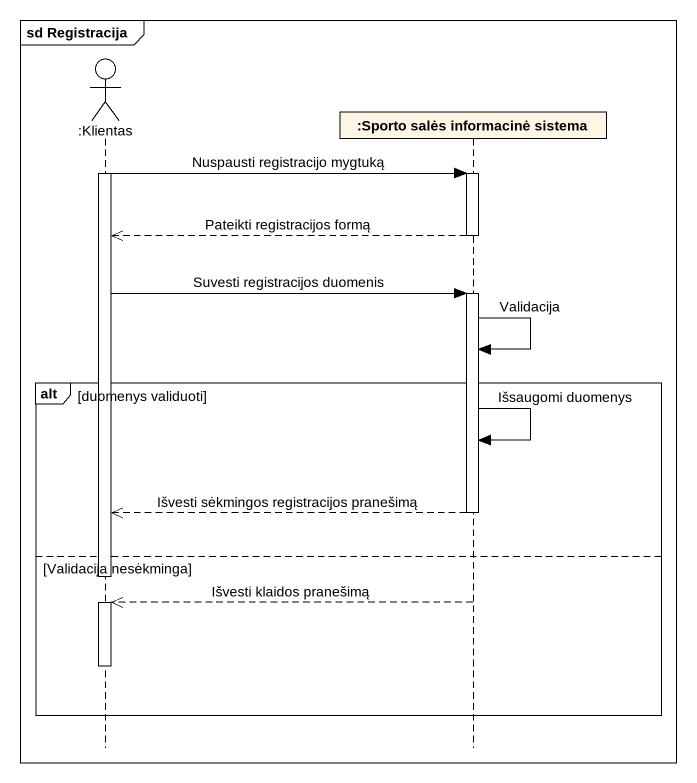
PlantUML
@startuml
mainframe sd Registracija
hide footbox
actor ":Klientas" as Klientas
participant ":Sporto salės informacinė sistema" as Sporto_salės_informacinė

activate Klientas
Klientas -> Sporto_salės_informacinė : Nuspausti registracijo mygtuką
activate Sporto_salės_informacinė
Sporto_salės_informacinė -->> Klientas : Pateikti registracijos formą
deactivate Sporto_salės_informacinė
Klientas -> Sporto_salės_informacinė : Suvesti registracijos duomenis
activate Sporto_salės_informacinė
Sporto_salės_informacinė -> Sporto_salės_informacinė : Validacija
alt duomenys validuoti
  Sporto_salės_informacinė -> Sporto_salės_informacinė : Išsaugomi duomenys
  Sporto_salės_informacinė -->> Klientas : Išvesti sėkmingos registracijos pranešimą
  deactivate Sporto_salės_informacinė
else Validacija nesėkminga
  deactivate Klientas
  Sporto_salės_informacinė -->> Klientas : Išvesti klaidos pranešimą
  activate Klientas
  deactivate Klientas
end
@enduml
